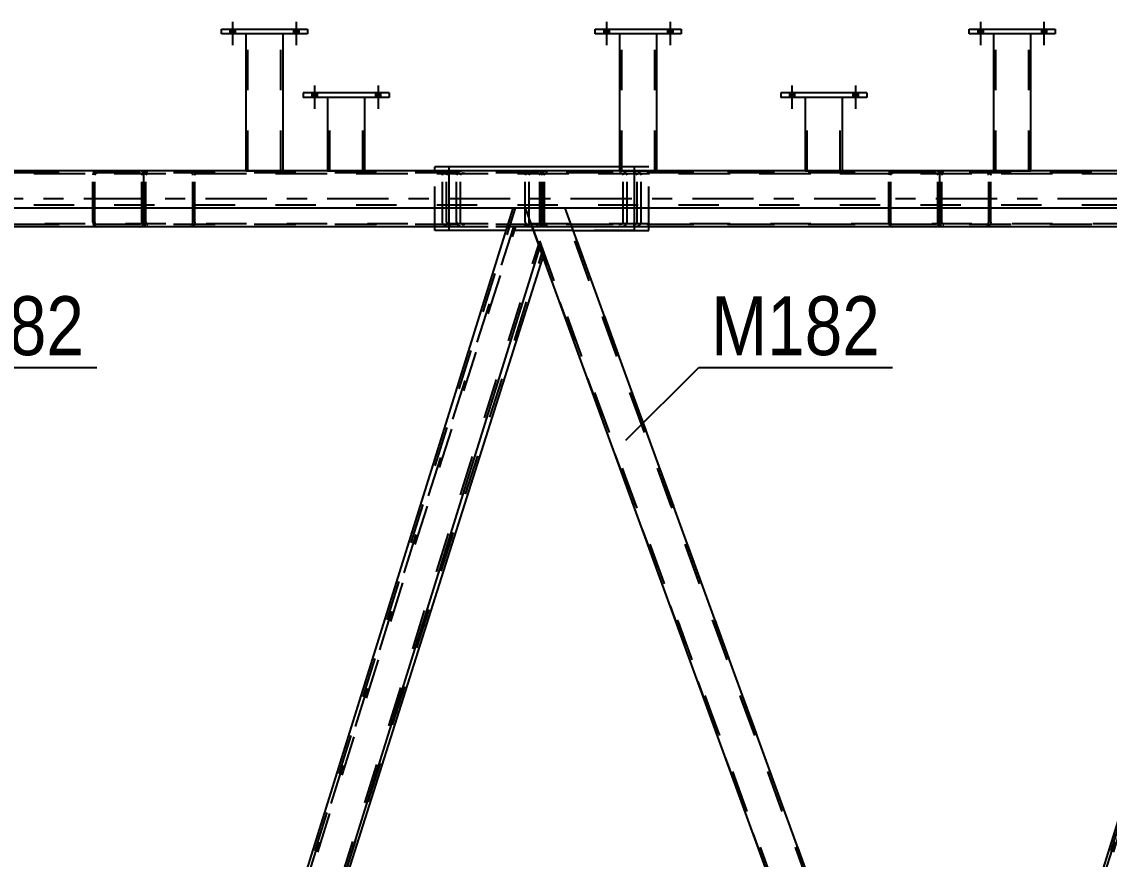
# Model space of a CAD drawing. Header units: millimetres. Extents: x -832 to 357, y -842 to -1.
# Drawn here: x 138.1 to 191, y -89.4 to -48.7 of the extents above; entities that cross this region are included whole.
import ezdxf

# ---------------------------------------------------------------- set-up
doc = ezdxf.new("R2010")
doc.units = ezdxf.units.MM
doc.linetypes.add('DXK_LINE_DOT2', pattern=[3.9198, 1.9599, -1.9599])
doc.linetypes.add('DXK_LINE_DOT3', pattern=[5.9187, 2.979, -0.9799, 0.9799, -0.9799])
doc.styles.add('Arial Narrow', font='ARIALN.TTF', dxfattribs={"height": 0.2})

# ---------------------------------------------------------------- blocks, each defined once
blk = doc.blocks.new('Part-570388851-11354 - 10391')
at = {"color": 2, "linetype": 'Continuous'}
for p, q in [((179.195, -52.127), (175.014, -52.127)), ((175.014, -52.127), (175.014, -52.345)), ((179.195, -52.345), (175.014, -52.345)), ((179.195, -52.127), (179.195, -52.345))]:
    blk.add_line(p, q, dxfattribs=at)
blk = doc.blocks.new('Part-570388851-10622 - 10391')
at = {"color": 2, "linetype": 'Continuous'}
for p, q in [((165.996, -49.255), (165.996, -49.036)), ((165.996, -49.036), (170.178, -49.036)), ((170.178, -49.036), (170.178, -49.255)), ((170.178, -49.255), (165.996, -49.255))]:
    blk.add_line(p, q, dxfattribs=at)
blk = doc.blocks.new('Part-570388851-10616 - 10391')
at = {"color": 2, "linetype": 'Continuous'}
for p, q in [((148.996, -49.255), (148.996, -55.91)), ((150.814, -55.91), (150.814, -49.255)), ((148.996, -55.91), (150.814, -55.91))]:
    blk.add_line(p, q, dxfattribs=at)
at = {"color": 7, "linetype": 'DXK_LINE_DOT2'}
for p, q in [((150.814, -49.255), (148.996, -49.255)), ((148.996, -49.255), (149.013, -49.255)), ((149.105, -55.91), (149.105, -49.255)), ((150.705, -55.91), (150.705, -49.255)), ((150.697, -55.91), (150.68, -55.91)), ((150.68, -55.91), (150.697, -55.91)), ((150.697, -55.91), (150.705, -55.91)), ((150.705, -55.91), (150.697, -55.91))]:
    blk.add_line(p, q, dxfattribs=at)
blk = doc.blocks.new('Part-570388851-10454 - 10391')
at = {"color": 7, "linetype": 'DXK_LINE_DOT2'}
for p, q in [((165.996, -49.255), (165.996, -49.036)), ((165.996, -49.036), (170.178, -49.036)), ((170.178, -49.036), (170.178, -49.255)), ((170.178, -49.255), (165.996, -49.255))]:
    blk.add_line(p, q, dxfattribs=at)
blk = doc.blocks.new('Bolt-570388851-10463 - 10391')
at = {"linetype": 'Continuous'}
for points in [[(152.468, -52.127), (152.213, -52.127), (152.213, -52.345), (152.468, -52.345)], [(152.468, -52.127), (152.213, -52.127), (152.213, -52.345), (152.468, -52.345)], [(155.559, -52.127), (155.304, -52.127), (155.304, -52.345), (155.559, -52.345)], [(155.559, -52.127), (155.304, -52.127), (155.304, -52.345), (155.559, -52.345)]]:
    blk.add_hatch(color=1, dxfattribs=at).paths.add_polyline_path(points)
at = {"color": 1, "linetype": 'Continuous'}
for p, q in [((152.341, -51.763), (152.341, -52.908)), ((152.341, -51.763), (152.341, -52.908)), ((155.432, -51.763), (155.432, -52.908)), ((155.432, -51.763), (155.432, -52.908)), ((152.213, -52.127), (152.213, -52.345)), ((152.213, -52.127), (152.213, -52.345)), ((152.468, -52.127), (152.468, -52.345)), ((152.468, -52.127), (152.468, -52.345)), ((155.304, -52.127), (155.304, -52.345)), ((155.304, -52.127), (155.304, -52.345)), ((155.559, -52.127), (155.559, -52.345)), ((155.559, -52.127), (155.559, -52.345))]:
    blk.add_line(p, q, dxfattribs=at)
blk = doc.blocks.new('Bolt-570388851-10468 - 10391')
at = {"linetype": 'Continuous'}
for points in [[(148.487, -49.036), (148.233, -49.036), (148.233, -49.255), (148.487, -49.255)], [(148.487, -49.036), (148.233, -49.036), (148.233, -49.255), (148.487, -49.255)], [(151.578, -49.036), (151.324, -49.036), (151.324, -49.255), (151.578, -49.255)], [(151.578, -49.036), (151.324, -49.036), (151.324, -49.255), (151.578, -49.255)]]:
    blk.add_hatch(color=1, dxfattribs=at).paths.add_polyline_path(points)
at = {"color": 1, "linetype": 'Continuous'}
for p, q in [((148.233, -49.036), (148.233, -49.255)), ((148.233, -49.036), (148.233, -49.255)), ((148.36, -48.673), (148.36, -49.818)), ((148.36, -48.673), (148.36, -49.818)), ((148.487, -49.036), (148.487, -49.255)), ((148.487, -49.036), (148.487, -49.255)), ((151.324, -49.036), (151.324, -49.255)), ((151.324, -49.036), (151.324, -49.255)), ((151.451, -48.673), (151.451, -49.818)), ((151.451, -48.673), (151.451, -49.818)), ((151.578, -49.036), (151.578, -49.255)), ((151.578, -49.036), (151.578, -49.255))]:
    blk.add_line(p, q, dxfattribs=at)
blk = doc.blocks.new('Bolt-570388851-10469 - 10391')
at = {"linetype": 'Continuous'}
for points in [[(148.487, -49.036), (148.233, -49.036), (148.233, -49.255), (148.487, -49.255)], [(148.487, -49.036), (148.233, -49.036), (148.233, -49.255), (148.487, -49.255)], [(151.578, -49.036), (151.324, -49.036), (151.324, -49.255), (151.578, -49.255)], [(151.578, -49.036), (151.324, -49.036), (151.324, -49.255), (151.578, -49.255)]]:
    blk.add_hatch(color=1, dxfattribs=at).paths.add_polyline_path(points)
at = {"color": 1, "linetype": 'Continuous'}
for p, q in [((148.233, -49.036), (148.233, -49.255)), ((148.233, -49.036), (148.233, -49.255)), ((148.36, -48.673), (148.36, -49.818)), ((148.36, -48.673), (148.36, -49.818)), ((148.487, -49.036), (148.487, -49.255)), ((148.487, -49.036), (148.487, -49.255)), ((151.324, -49.036), (151.324, -49.255)), ((151.324, -49.036), (151.324, -49.255)), ((151.451, -48.673), (151.451, -49.818)), ((151.451, -48.673), (151.451, -49.818)), ((151.578, -49.036), (151.578, -49.255)), ((151.578, -49.036), (151.578, -49.255))]:
    blk.add_line(p, q, dxfattribs=at)
blk = doc.blocks.new('Bolt-570388851-10470 - 10391')
at = {"linetype": 'Continuous'}
for points in [[(166.669, -49.036), (166.414, -49.036), (166.414, -49.255), (166.669, -49.255)], [(166.669, -49.036), (166.414, -49.036), (166.414, -49.255), (166.669, -49.255)], [(169.76, -49.036), (169.505, -49.036), (169.505, -49.255), (169.76, -49.255)], [(169.76, -49.036), (169.505, -49.036), (169.505, -49.255), (169.76, -49.255)]]:
    blk.add_hatch(color=1, dxfattribs=at).paths.add_polyline_path(points)
at = {"color": 1, "linetype": 'Continuous'}
for p, q in [((166.414, -49.036), (166.414, -49.255)), ((166.414, -49.036), (166.414, -49.255)), ((166.542, -48.673), (166.542, -49.818)), ((166.542, -48.673), (166.542, -49.818)), ((166.669, -49.036), (166.669, -49.255)), ((166.669, -49.036), (166.669, -49.255)), ((169.505, -49.036), (169.505, -49.255)), ((169.505, -49.036), (169.505, -49.255)), ((169.633, -48.673), (169.633, -49.818)), ((169.633, -48.673), (169.633, -49.818)), ((169.76, -49.036), (169.76, -49.255)), ((169.76, -49.036), (169.76, -49.255))]:
    blk.add_line(p, q, dxfattribs=at)
blk = doc.blocks.new('Bolt-570388851-10471 - 10391')
at = {"linetype": 'Continuous'}
for points in [[(184.851, -49.036), (184.596, -49.036), (184.596, -49.255), (184.851, -49.255)], [(184.851, -49.036), (184.596, -49.036), (184.596, -49.255), (184.851, -49.255)], [(187.942, -49.036), (187.687, -49.036), (187.687, -49.255), (187.942, -49.255)], [(187.942, -49.036), (187.687, -49.036), (187.687, -49.255), (187.942, -49.255)]]:
    blk.add_hatch(color=1, dxfattribs=at).paths.add_polyline_path(points)
at = {"color": 1, "linetype": 'Continuous'}
for p, q in [((184.596, -49.036), (184.596, -49.255)), ((184.596, -49.036), (184.596, -49.255)), ((184.724, -48.673), (184.724, -49.818)), ((184.724, -48.673), (184.724, -49.818)), ((184.851, -49.036), (184.851, -49.255)), ((184.851, -49.036), (184.851, -49.255)), ((187.687, -49.036), (187.687, -49.255)), ((187.687, -49.036), (187.687, -49.255)), ((187.814, -48.673), (187.814, -49.818)), ((187.814, -48.673), (187.814, -49.818)), ((187.942, -49.036), (187.942, -49.255)), ((187.942, -49.036), (187.942, -49.255))]:
    blk.add_line(p, q, dxfattribs=at)
blk = doc.blocks.new('Bolt-570388851-10472 - 10391')
at = {"linetype": 'Continuous'}
for points in [[(184.851, -49.036), (184.596, -49.036), (184.596, -49.255), (184.851, -49.255)], [(184.851, -49.036), (184.596, -49.036), (184.596, -49.255), (184.851, -49.255)], [(187.942, -49.036), (187.687, -49.036), (187.687, -49.255), (187.942, -49.255)], [(187.942, -49.036), (187.687, -49.036), (187.687, -49.255), (187.942, -49.255)]]:
    blk.add_hatch(color=1, dxfattribs=at).paths.add_polyline_path(points)
at = {"color": 1, "linetype": 'Continuous'}
for p, q in [((184.596, -49.036), (184.596, -49.255)), ((184.596, -49.036), (184.596, -49.255)), ((184.724, -48.673), (184.724, -49.818)), ((184.724, -48.673), (184.724, -49.818)), ((184.851, -49.036), (184.851, -49.255)), ((184.851, -49.036), (184.851, -49.255)), ((187.687, -49.036), (187.687, -49.255)), ((187.687, -49.036), (187.687, -49.255)), ((187.814, -48.673), (187.814, -49.818)), ((187.814, -48.673), (187.814, -49.818)), ((187.942, -49.036), (187.942, -49.255)), ((187.942, -49.036), (187.942, -49.255))]:
    blk.add_line(p, q, dxfattribs=at)
blk = doc.blocks.new('Bolt-570388851-11351 - 10391')
at = {"linetype": 'Continuous'}
for points in [[(175.686, -52.127), (175.432, -52.127), (175.432, -52.345), (175.686, -52.345)], [(175.686, -52.127), (175.432, -52.127), (175.432, -52.345), (175.686, -52.345)], [(178.777, -52.127), (178.523, -52.127), (178.523, -52.345), (178.777, -52.345)], [(178.777, -52.127), (178.523, -52.127), (178.523, -52.345), (178.777, -52.345)]]:
    blk.add_hatch(color=1, dxfattribs=at).paths.add_polyline_path(points)
at = {"color": 1, "linetype": 'Continuous'}
for p, q in [((175.559, -51.764), (175.559, -52.909)), ((175.559, -51.764), (175.559, -52.909)), ((178.65, -51.764), (178.65, -52.909)), ((178.65, -51.764), (178.65, -52.909)), ((175.432, -52.127), (175.432, -52.345)), ((175.432, -52.127), (175.432, -52.345)), ((175.686, -52.127), (175.686, -52.345)), ((175.686, -52.127), (175.686, -52.345)), ((178.523, -52.127), (178.523, -52.345)), ((178.523, -52.127), (178.523, -52.345)), ((178.777, -52.127), (178.777, -52.345)), ((178.777, -52.127), (178.777, -52.345))]:
    blk.add_line(p, q, dxfattribs=at)
blk = doc.blocks.new('Part-570388851-10583 - 10391')
at = {"color": 7, "linetype": 'DXK_LINE_DOT2'}
for p, q in [((168.996, -49.255), (167.178, -49.255)), ((167.178, -49.255), (167.178, -55.91)), ((167.195, -49.255), (167.178, -49.255)), ((167.287, -55.91), (167.287, -49.255)), ((168.887, -55.91), (168.887, -49.255)), ((168.996, -55.91), (168.996, -49.255)), ((167.178, -55.91), (168.996, -55.91))]:
    blk.add_line(p, q, dxfattribs=at)
blk = doc.blocks.new('Part-570388851-10586 - 10391')
at = {"color": 2, "linetype": 'Continuous'}
for p, q in [((152.977, -52.345), (152.977, -55.909)), ((154.795, -55.909), (154.795, -52.345))]:
    blk.add_line(p, q, dxfattribs=at)
at = {"color": 7, "linetype": 'DXK_LINE_DOT2'}
for p, q in [((154.795, -52.345), (152.977, -52.345)), ((152.994, -52.345), (152.977, -52.345)), ((153.086, -55.911), (153.086, -52.345)), ((154.686, -55.911), (154.686, -52.345)), ((152.977, -55.909), (152.977, -55.911)), ((152.977, -55.911), (154.795, -55.911)), ((154.795, -55.911), (154.795, -55.909)), ((154.795, -55.909), (154.795, -55.911))]:
    blk.add_line(p, q, dxfattribs=at)
blk = doc.blocks.new('Part-570388851-10610 - 10391')
at = {"color": 7, "linetype": 'DXK_LINE_DOT2'}
for p, q in [((150.814, -49.255), (148.996, -49.255)), ((148.996, -49.255), (148.996, -55.91)), ((149.013, -49.255), (148.996, -49.255)), ((149.105, -55.91), (149.105, -49.255)), ((150.705, -55.91), (150.705, -49.255)), ((150.814, -55.91), (150.814, -49.255)), ((148.996, -55.91), (150.814, -55.91))]:
    blk.add_line(p, q, dxfattribs=at)
blk = doc.blocks.new('Part-570388851-10613 - 10391')
at = {"color": 2, "linetype": 'Continuous'}
for p, q in [((147.814, -49.255), (147.814, -49.036)), ((147.814, -49.036), (151.996, -49.036)), ((151.996, -49.036), (151.996, -49.255)), ((151.996, -49.255), (147.814, -49.255))]:
    blk.add_line(p, q, dxfattribs=at)
blk = doc.blocks.new('Part-570388851-10619 - 10391')
at = {"color": 2, "linetype": 'Continuous'}
for p, q in [((176.195, -52.345), (176.195, -55.909)), ((178.014, -55.909), (178.014, -52.345))]:
    blk.add_line(p, q, dxfattribs=at)
at = {"color": 7, "linetype": 'DXK_LINE_DOT2'}
for p, q in [((178.014, -52.345), (176.195, -52.345)), ((176.212, -52.345), (176.195, -52.345)), ((176.305, -55.912), (176.305, -52.345)), ((177.905, -55.912), (177.905, -52.345)), ((176.195, -55.909), (176.195, -55.912)), ((176.195, -55.912), (178.014, -55.912)), ((178.014, -55.912), (178.014, -55.909)), ((178.014, -55.909), (178.014, -55.912))]:
    blk.add_line(p, q, dxfattribs=at)
blk = doc.blocks.new('Part-570388851-10625 - 10391')
at = {"color": 2, "linetype": 'Continuous'}
for p, q in [((167.178, -49.255), (167.178, -55.91)), ((168.996, -55.91), (168.996, -49.255)), ((167.178, -55.91), (168.996, -55.91))]:
    blk.add_line(p, q, dxfattribs=at)
at = {"color": 7, "linetype": 'DXK_LINE_DOT2'}
for p, q in [((168.996, -49.255), (167.178, -49.255)), ((167.178, -49.255), (167.195, -49.255)), ((167.287, -55.91), (167.287, -49.255)), ((168.887, -55.91), (168.887, -49.255)), ((168.879, -55.91), (168.862, -55.91)), ((168.862, -55.91), (168.879, -55.91)), ((168.879, -55.91), (168.887, -55.91)), ((168.887, -55.91), (168.879, -55.91))]:
    blk.add_line(p, q, dxfattribs=at)
blk = doc.blocks.new('Part-570388851-10628 - 10391')
at = {"color": 7, "linetype": 'DXK_LINE_DOT2'}
for p, q in [((187.178, -49.255), (185.36, -49.255)), ((185.36, -49.255), (185.36, -55.91)), ((185.377, -49.255), (185.36, -49.255)), ((185.469, -55.91), (185.469, -49.255)), ((187.069, -55.91), (187.069, -49.255)), ((187.178, -55.91), (187.178, -49.255)), ((185.36, -55.91), (187.178, -55.91))]:
    blk.add_line(p, q, dxfattribs=at)
blk = doc.blocks.new('Part-570388851-10631 - 10391')
at = {"color": 2, "linetype": 'Continuous'}
for p, q in [((184.178, -49.255), (184.178, -49.036)), ((184.178, -49.036), (188.36, -49.036)), ((188.36, -49.036), (188.36, -49.255)), ((188.36, -49.255), (184.178, -49.255))]:
    blk.add_line(p, q, dxfattribs=at)
blk = doc.blocks.new('Part-570388851-10634 - 10391')
at = {"color": 2, "linetype": 'Continuous'}
for p, q in [((185.36, -49.255), (185.36, -55.91)), ((187.178, -55.91), (187.178, -49.255)), ((185.36, -55.91), (187.178, -55.91))]:
    blk.add_line(p, q, dxfattribs=at)
at = {"color": 7, "linetype": 'DXK_LINE_DOT2'}
for p, q in [((187.178, -49.255), (185.36, -49.255)), ((185.36, -49.255), (185.377, -49.255)), ((185.469, -55.91), (185.469, -49.255)), ((187.069, -55.91), (187.069, -49.255)), ((187.061, -55.91), (187.043, -55.91)), ((187.043, -55.91), (187.061, -55.91)), ((187.061, -55.91), (187.069, -55.91)), ((187.069, -55.91), (187.061, -55.91))]:
    blk.add_line(p, q, dxfattribs=at)
blk = doc.blocks.new('Part-570388851-10675 - 10391')
at = {"color": 7, "linetype": 'DXK_LINE_DOT2'}
for p, q in [((200.715, -58.637), (184.024, -111.271)), ((184.085, -111.439), (200.829, -58.637)), ((201.63, -58.637), (200.715, -58.637)), ((200.715, -58.637), (200.732, -58.637)), ((202.16, -60.094), (201.63, -58.637)), ((185.355, -112.728), (202.099, -59.926)), ((184.555, -112.728), (184.024, -111.271)), ((185.47, -112.728), (185.527, -112.546)), ((185.47, -112.728), (184.555, -112.728))]:
    blk.add_line(p, q, dxfattribs=at)
at = {"color": 2, "linetype": 'Continuous'}
blk.add_line((185.527, -112.546), (202.16, -60.094), dxfattribs=at)
blk = doc.blocks.new('Part-570388851-10685 - 10391')
at = {"color": 2, "linetype": 'Continuous'}
for p, q in [((164.536, -57.727), (162.601, -57.727)), ((184.017, -111.25), (164.536, -57.727)), ((182.656, -112.827), (163.304, -59.659))]:
    blk.add_line(p, q, dxfattribs=at)
at = {"color": 7, "linetype": 'DXK_LINE_DOT2'}
for p, q in [((163.304, -59.659), (162.601, -57.727)), ((182.772, -112.827), (162.717, -57.727)), ((184.475, -112.827), (164.42, -57.727)), ((184.591, -112.827), (184.017, -111.25)), ((182.656, -112.827), (184.591, -112.827))]:
    blk.add_line(p, q, dxfattribs=at)
blk = doc.blocks.new('Part-570388851-10690 - 10391')
at = {"color": 2, "linetype": 'Continuous'}
for p, q in [((125.839, -57.727), (123.904, -57.727)), ((145.319, -111.25), (125.839, -57.727)), ((143.959, -112.827), (124.607, -59.659))]:
    blk.add_line(p, q, dxfattribs=at)
at = {"color": 7, "linetype": 'DXK_LINE_DOT2'}
for p, q in [((124.607, -59.659), (123.904, -57.727)), ((144.075, -112.827), (124.02, -57.727)), ((145.777, -112.827), (125.723, -57.727)), ((145.893, -112.827), (145.319, -111.25)), ((143.959, -112.827), (145.893, -112.827))]:
    blk.add_line(p, q, dxfattribs=at)
blk = doc.blocks.new('Part-570388851-10705 - 10391')
at = {"color": 2, "linetype": 'Continuous'}
for p, q in [((184.017, -111.25), (200.699, -57.727)), ((201.299, -57.727), (200.699, -57.727)), ((201.879, -59.321), (201.299, -57.727)), ((185.429, -112.827), (202.002, -59.659)), ((202.002, -59.659), (201.879, -59.321)), ((184.591, -112.827), (184.017, -111.25))]:
    blk.add_line(p, q, dxfattribs=at)
at = {"color": 7, "linetype": 'DXK_LINE_DOT2'}
for p, q in [((184.078, -111.419), (200.814, -57.727)), ((200.717, -57.727), (200.699, -57.727)), ((201.299, -57.727), (200.928, -57.727)), ((185.315, -112.827), (201.94, -59.49)), ((202.002, -59.659), (201.902, -59.386)), ((185.429, -112.827), (184.591, -112.827))]:
    blk.add_line(p, q, dxfattribs=at)
blk = doc.blocks.new('Part-570388851-10865 - 10391')
at = {"color": 7, "linetype": 'DXK_LINE_DOT2'}
for p, q in [((147.814, -49.255), (147.814, -49.036)), ((147.814, -49.036), (151.996, -49.036)), ((151.996, -49.036), (151.996, -49.255)), ((151.996, -49.255), (147.814, -49.255))]:
    blk.add_line(p, q, dxfattribs=at)
blk = doc.blocks.new('Part-570388851-10766 - 10391')
at = {"color": 7, "linetype": 'DXK_LINE_DOT2'}
for p, q in [((162.017, -58.637), (145.327, -111.271)), ((145.388, -111.439), (162.132, -58.637)), ((162.932, -58.637), (162.017, -58.637)), ((162.017, -58.637), (162.035, -58.637)), ((163.462, -60.094), (162.932, -58.637)), ((146.658, -112.728), (163.401, -59.926)), ((145.857, -112.728), (145.327, -111.271)), ((146.772, -112.728), (146.83, -112.546)), ((146.772, -112.728), (145.857, -112.728))]:
    blk.add_line(p, q, dxfattribs=at)
at = {"color": 2, "linetype": 'Continuous'}
blk.add_line((146.83, -112.546), (163.462, -60.094), dxfattribs=at)
blk = doc.blocks.new('Part-570388851-10799 - 10391')
at = {"color": 7, "linetype": 'DXK_LINE_DOT2'}
for p, q in [((305.281, -55.909), (3.542, -55.909)), ((150.814, -55.909), (148.996, -55.909)), ((168.996, -55.909), (167.178, -55.909)), ((187.178, -55.909), (185.36, -55.909)), ((305.281, -56.055), (-20.791, -56.055)), ((305.281, -57.582), (-20.791, -57.582)), ((164.536, -57.727), (162.002, -57.727))]:
    blk.add_line(p, q, dxfattribs=at)
at = {"color": 2, "linetype": 'Continuous'}
for p, q in [((148.996, -55.909), (132.633, -55.909)), ((167.178, -55.909), (150.814, -55.909)), ((185.36, -55.909), (168.996, -55.909)), ((203.542, -55.909), (187.178, -55.909)), ((162.002, -57.727), (125.839, -57.727)), ((200.699, -57.727), (164.536, -57.727))]:
    blk.add_line(p, q, dxfattribs=at)
blk = doc.blocks.new('Part-570388851-11209 - 10391')
at = {"color": 7, "linetype": 'DXK_LINE_DOT2'}
for p, q in [((163.396, -56.128), (163.411, -56.044)), ((163.411, -56.044), (163.454, -55.973)), ((163.454, -55.973), (163.516, -55.926)), ((163.528, -56.051), (163.502, -56.086)), ((163.516, -55.926), (163.668, -55.909)), ((163.516, -58.62), (163.516, -55.926)), ((163.592, -56.027), (163.528, -56.051)), ((163.528, -58.496), (163.528, -56.051)), ((163.668, -56.019), (163.592, -56.027)), ((182.546, -55.909), (163.668, -55.909)), ((182.546, -56.019), (163.668, -56.019)), ((167.836, -55.909), (167.987, -55.926)), ((167.912, -56.027), (167.836, -56.019)), ((168.202, -56.044), (168.233, -56.128)), ((180.279, -56.044), (180.264, -56.128)), ((180.322, -55.973), (180.279, -56.044)), ((180.386, -55.926), (180.322, -55.973)), ((180.37, -56.086), (180.392, -56.05)), ((180.462, -55.909), (180.386, -55.926)), ((180.392, -56.05), (180.424, -56.027)), ((180.424, -56.027), (180.462, -56.019)), ((182.622, -55.926), (182.546, -55.909)), ((182.546, -56.019), (182.584, -56.027)), ((182.584, -56.027), (182.616, -56.05)), ((182.616, -56.05), (182.637, -56.086)), ((182.686, -55.973), (182.622, -55.926)), ((182.729, -56.044), (182.686, -55.973)), ((182.744, -56.128), (182.729, -56.044)), ((163.396, -58.419), (163.396, -56.128)), ((163.502, -56.086), (163.495, -56.128)), ((163.495, -58.419), (163.495, -56.128)), ((168.034, -56.128), (168.019, -56.086)), ((168.034, -58.419), (168.034, -56.128)), ((168.233, -58.419), (168.233, -56.128)), ((180.264, -58.419), (180.264, -56.128)), ((180.363, -56.128), (180.37, -56.086)), ((180.363, -58.419), (180.363, -56.128)), ((182.637, -56.086), (182.645, -56.128)), ((182.645, -58.419), (182.645, -56.128)), ((182.744, -58.419), (182.744, -56.128)), ((163.411, -58.502), (163.396, -58.419)), ((163.454, -58.573), (163.411, -58.502)), ((163.516, -58.62), (163.454, -58.573)), ((163.495, -58.419), (163.502, -58.46)), ((163.502, -58.46), (163.528, -58.496)), ((163.516, -58.62), (163.668, -58.637)), ((163.528, -58.496), (163.592, -58.519)), ((163.592, -58.519), (163.668, -58.528)), ((182.546, -58.528), (163.668, -58.528)), ((182.546, -58.637), (163.668, -58.637)), ((167.836, -58.528), (167.912, -58.519)), ((167.987, -58.62), (167.836, -58.637)), ((168.019, -58.46), (168.034, -58.419)), ((168.233, -58.419), (168.202, -58.502)), ((180.264, -58.419), (180.279, -58.502)), ((180.279, -58.502), (180.322, -58.573)), ((180.322, -58.573), (180.386, -58.62)), ((180.37, -58.46), (180.363, -58.419)), ((180.392, -58.496), (180.37, -58.46)), ((180.386, -58.62), (180.462, -58.637)), ((180.424, -58.519), (180.392, -58.496)), ((180.462, -58.528), (180.424, -58.519)), ((182.584, -58.519), (182.546, -58.528)), ((182.546, -58.637), (182.622, -58.62)), ((182.616, -58.496), (182.584, -58.519)), ((182.637, -58.46), (182.616, -58.496)), ((182.622, -58.62), (182.686, -58.573)), ((182.645, -58.419), (182.637, -58.46)), ((182.686, -58.573), (182.729, -58.502)), ((182.729, -58.502), (182.744, -58.419))]:
    blk.add_line(p, q, dxfattribs=at)
for centre, radius, start, end in [((167.881, -56.21), 0.186, 41.9269, 80.4778), ((167.926, -56.292), 0.371, 41.9269, 80.4778), ((167.881, -58.336), 0.186, 279.5223, 318.0732), ((167.926, -58.254), 0.371, 279.5223, 318.0732)]:
    blk.add_arc(centre, radius, start, end, dxfattribs=at)
blk = doc.blocks.new('Part-570388851-10842 - 10391')
at = {"color": 2, "linetype": 'Continuous'}
for p, q in [((145.319, -111.25), (162.002, -57.727)), ((162.601, -57.727), (162.002, -57.727)), ((163.181, -59.321), (162.601, -57.727)), ((146.732, -112.827), (163.304, -59.659)), ((163.304, -59.659), (163.181, -59.321)), ((145.893, -112.827), (145.319, -111.25))]:
    blk.add_line(p, q, dxfattribs=at)
at = {"color": 7, "linetype": 'DXK_LINE_DOT2'}
for p, q in [((145.381, -111.419), (162.116, -57.727)), ((162.019, -57.727), (162.002, -57.727)), ((162.601, -57.727), (162.231, -57.727)), ((146.618, -112.827), (163.243, -59.49)), ((163.304, -59.659), (163.205, -59.386)), ((146.732, -112.827), (145.893, -112.827))]:
    blk.add_line(p, q, dxfattribs=at)
blk = doc.blocks.new('Part-570388851-11076 - 10391')
at = {"color": 7, "linetype": 'DXK_LINE_DOT2'}
for p, q in [((144.047, -56.128), (144.062, -56.044)), ((144.062, -56.044), (144.105, -55.973)), ((144.105, -55.973), (144.169, -55.926)), ((144.175, -56.05), (144.154, -56.086)), ((144.169, -55.926), (144.245, -55.909)), ((144.207, -56.027), (144.175, -56.05)), ((144.245, -56.019), (144.207, -56.027)), ((163.197, -55.909), (144.245, -55.909)), ((163.197, -56.019), (144.245, -56.019)), ((146.329, -55.909), (146.405, -55.926)), ((146.367, -56.027), (146.329, -56.019)), ((146.399, -56.05), (146.367, -56.027)), ((146.421, -56.086), (146.399, -56.05)), ((146.405, -55.926), (146.469, -55.973)), ((146.469, -55.973), (146.512, -56.044)), ((146.512, -56.044), (146.528, -56.128)), ((159.279, -56.044), (159.249, -56.128)), ((159.646, -55.909), (159.494, -55.926)), ((159.57, -56.027), (159.646, -56.019)), ((162.581, -56.019), (162.581, -55.909)), ((163.273, -55.926), (163.197, -55.909)), ((163.197, -56.019), (163.235, -56.027)), ((163.235, -56.027), (163.267, -56.05)), ((163.267, -56.05), (163.289, -56.086)), ((163.337, -55.973), (163.273, -55.926)), ((163.38, -56.044), (163.337, -55.973)), ((163.396, -56.128), (163.38, -56.044)), ((144.047, -57.727), (144.047, -56.128)), ((144.154, -56.086), (144.146, -56.128)), ((144.146, -58.419), (144.146, -56.128)), ((146.428, -56.128), (146.421, -56.086)), ((146.428, -58.419), (146.428, -56.128)), ((146.528, -58.419), (146.528, -56.128)), ((159.249, -58.419), (159.249, -56.128)), ((159.447, -56.128), (159.463, -56.086)), ((159.447, -58.419), (159.447, -56.128)), ((163.289, -56.086), (163.296, -56.128)), ((163.296, -58.419), (163.296, -56.128)), ((163.396, -58.419), (163.396, -56.128)), ((144.146, -58.419), (144.154, -58.46)), ((144.154, -58.46), (144.175, -58.496)), ((144.175, -58.496), (144.207, -58.519)), ((144.207, -58.519), (144.245, -58.528)), ((163.197, -58.528), (144.245, -58.528)), ((146.329, -58.528), (146.367, -58.519)), ((146.405, -58.62), (146.329, -58.637)), ((146.367, -58.519), (146.399, -58.496)), ((146.399, -58.496), (146.421, -58.46)), ((146.469, -58.573), (146.405, -58.62)), ((146.421, -58.46), (146.428, -58.419)), ((146.512, -58.502), (146.469, -58.573)), ((146.528, -58.419), (146.512, -58.502)), ((163.197, -58.637), (158.885, -58.637)), ((159.249, -58.419), (159.279, -58.502)), ((159.463, -58.46), (159.447, -58.419)), ((159.494, -58.62), (159.646, -58.637)), ((159.646, -58.528), (159.57, -58.519)), ((162.581, -58.637), (162.581, -58.528)), ((163.235, -58.519), (163.197, -58.528)), ((163.197, -58.637), (163.273, -58.62)), ((163.267, -58.496), (163.235, -58.519)), ((163.289, -58.46), (163.267, -58.496)), ((163.273, -58.62), (163.337, -58.573)), ((163.296, -58.419), (163.289, -58.46)), ((163.337, -58.573), (163.38, -58.502)), ((163.38, -58.502), (163.396, -58.419))]:
    blk.add_line(p, q, dxfattribs=at)
at = {"color": 2, "linetype": 'Continuous'}
for p, q in [((144.047, -58.419), (144.047, -57.727)), ((144.062, -58.502), (144.047, -58.419)), ((144.105, -58.573), (144.062, -58.502)), ((144.169, -58.62), (144.105, -58.573)), ((144.245, -58.637), (144.169, -58.62)), ((158.885, -58.637), (144.245, -58.637))]:
    blk.add_line(p, q, dxfattribs=at)
at = {"color": 7, "linetype": 'DXK_LINE_DOT2'}
for centre, radius, start, end in [((159.555, -56.292), 0.371, 99.5223, 138.0732), ((159.601, -56.21), 0.186, 99.5223, 138.0732), ((159.555, -58.254), 0.371, 221.9269, 260.4778), ((159.601, -58.336), 0.186, 221.9269, 260.4778)]:
    blk.add_arc(centre, radius, start, end, dxfattribs=at)
blk = doc.blocks.new('Part-570388851-11022 - 10391')
at = {"color": 7, "linetype": 'DXK_LINE_DOT2'}
for p, q in [((126.17, -58.637), (124.235, -58.637)), ((124.235, -58.637), (143.922, -112.728)), ((124.252, -58.637), (124.235, -58.637)), ((144.038, -112.728), (124.351, -58.637)), ((145.741, -112.728), (126.054, -58.637)), ((145.857, -112.728), (126.17, -58.637)), ((143.922, -112.728), (145.857, -112.728))]:
    blk.add_line(p, q, dxfattribs=at)
blk = doc.blocks.new('Part-570388851-11023 - 10391')
at = {"color": 7, "linetype": 'DXK_LINE_DOT2'}
for p, q in [((164.867, -58.637), (162.932, -58.637)), ((162.932, -58.637), (182.62, -112.728)), ((162.95, -58.637), (162.932, -58.637)), ((182.736, -112.728), (163.048, -58.637)), ((184.438, -112.728), (164.751, -58.637)), ((184.555, -112.728), (164.867, -58.637)), ((182.62, -112.728), (184.555, -112.728))]:
    blk.add_line(p, q, dxfattribs=at)
blk = doc.blocks.new('Part-570388851-11036 - 10391')
at = {"color": 7, "linetype": 'DXK_LINE_DOT2'}
for p, q in [((297.987, -55.909), (-19.561, -55.91)), ((297.987, -56.055), (-19.561, -56.055)), ((297.987, -58.491), (-19.561, -58.491)), ((297.987, -58.637), (3.405, -58.637)), ((284.688, -58.637), (8.16, -58.637))]:
    blk.add_line(p, q, dxfattribs=at)
at = {"color": 7, "linetype": 'DXK_LINE_DOT3'}
blk.add_line((297.987, -57.273), (-19.561, -57.273), dxfattribs=at)
blk = doc.blocks.new('Part-570388851-11054 - 10391')
at = {"color": 7, "linetype": 'DXK_LINE_DOT2'}
for p, q in [((182.744, -56.128), (182.759, -56.044)), ((182.759, -56.044), (182.802, -55.973)), ((182.802, -55.973), (182.867, -55.926)), ((182.873, -56.05), (182.851, -56.086)), ((182.867, -55.926), (182.943, -55.909)), ((182.905, -56.027), (182.873, -56.05)), ((182.943, -56.019), (182.905, -56.027)), ((201.894, -55.909), (182.943, -55.909)), ((201.894, -56.019), (182.943, -56.019)), ((185.026, -55.909), (185.102, -55.926)), ((185.064, -56.027), (185.026, -56.019)), ((185.097, -56.05), (185.064, -56.027)), ((185.118, -56.086), (185.097, -56.05)), ((185.102, -55.926), (185.167, -55.973)), ((185.167, -55.973), (185.21, -56.044)), ((185.21, -56.044), (185.225, -56.128)), ((197.977, -56.044), (197.946, -56.128)), ((198.343, -55.909), (198.191, -55.926)), ((198.267, -56.027), (198.343, -56.019)), ((201.278, -56.019), (201.278, -55.909)), ((201.97, -55.926), (201.894, -55.909)), ((201.894, -56.019), (201.932, -56.027)), ((201.932, -56.027), (201.965, -56.05)), ((201.965, -56.05), (201.986, -56.086)), ((202.035, -55.973), (201.97, -55.926)), ((202.078, -56.044), (202.035, -55.973)), ((202.093, -56.128), (202.078, -56.044)), ((182.744, -57.727), (182.744, -56.128)), ((182.851, -56.086), (182.843, -56.128)), ((182.843, -58.419), (182.843, -56.128)), ((185.126, -56.128), (185.118, -56.086)), ((185.126, -58.419), (185.126, -56.128)), ((185.225, -58.419), (185.225, -56.128)), ((197.946, -58.419), (197.946, -56.128)), ((198.145, -56.128), (198.16, -56.086)), ((198.145, -58.419), (198.145, -56.128)), ((201.986, -56.086), (201.994, -56.128)), ((201.994, -58.419), (201.994, -56.128)), ((202.093, -58.419), (202.093, -56.128)), ((182.843, -58.419), (182.851, -58.46)), ((182.851, -58.46), (182.873, -58.496)), ((182.873, -58.496), (182.905, -58.519)), ((182.905, -58.519), (182.943, -58.528)), ((201.894, -58.528), (182.943, -58.528)), ((185.026, -58.528), (185.064, -58.519)), ((185.102, -58.62), (185.026, -58.637)), ((185.064, -58.519), (185.097, -58.496)), ((185.097, -58.496), (185.118, -58.46)), ((185.167, -58.573), (185.102, -58.62)), ((185.118, -58.46), (185.126, -58.419)), ((185.21, -58.502), (185.167, -58.573)), ((185.225, -58.419), (185.21, -58.502)), ((201.894, -58.637), (197.583, -58.637)), ((197.946, -58.419), (197.977, -58.502)), ((198.16, -58.46), (198.145, -58.419)), ((198.191, -58.62), (198.343, -58.637)), ((198.343, -58.528), (198.267, -58.519)), ((201.278, -58.637), (201.278, -58.528)), ((201.932, -58.519), (201.894, -58.528)), ((201.894, -58.637), (201.97, -58.62)), ((201.965, -58.496), (201.932, -58.519)), ((201.986, -58.46), (201.965, -58.496)), ((201.97, -58.62), (202.035, -58.573)), ((201.994, -58.419), (201.986, -58.46)), ((202.035, -58.573), (202.078, -58.502)), ((202.078, -58.502), (202.093, -58.419))]:
    blk.add_line(p, q, dxfattribs=at)
at = {"color": 2, "linetype": 'Continuous'}
for p, q in [((182.744, -58.419), (182.744, -57.727)), ((182.759, -58.502), (182.744, -58.419)), ((182.802, -58.573), (182.759, -58.502)), ((182.867, -58.62), (182.802, -58.573)), ((182.943, -58.637), (182.867, -58.62)), ((197.583, -58.637), (182.943, -58.637))]:
    blk.add_line(p, q, dxfattribs=at)
at = {"color": 7, "linetype": 'DXK_LINE_DOT2'}
for centre, radius, start, end in [((198.253, -56.292), 0.371, 99.5223, 138.0732), ((198.298, -56.21), 0.186, 99.5223, 138.0732), ((198.253, -58.254), 0.371, 221.9269, 260.4778), ((198.298, -58.336), 0.186, 221.9269, 260.4778)]:
    blk.add_arc(centre, radius, start, end, dxfattribs=at)
blk = doc.blocks.new('Part-570388851-11073 - 10391')
at = {"color": 7, "linetype": 'DXK_LINE_DOT2'}
for p, q in [((123.914, -56.044), (123.883, -56.128)), ((124.28, -55.909), (124.128, -55.926)), ((124.204, -56.027), (124.28, -56.019)), ((163.123, -55.909), (124.28, -55.909)), ((163.123, -56.019), (124.28, -56.019)), ((128.6, -55.926), (128.448, -55.909)), ((128.448, -56.019), (128.524, -56.027)), ((128.845, -56.128), (128.815, -56.044)), ((158.559, -56.128), (158.589, -56.044)), ((158.804, -55.926), (158.956, -55.909)), ((158.956, -56.019), (158.88, -56.027)), ((163.123, -55.909), (163.275, -55.926)), ((163.199, -56.027), (163.123, -56.019)), ((163.49, -56.044), (163.492, -56.051)), ((163.492, -56.051), (163.52, -56.128)), ((123.883, -58.419), (123.883, -56.128)), ((124.082, -56.128), (124.097, -56.086)), ((124.082, -58.419), (124.082, -56.128)), ((128.631, -56.086), (128.646, -56.128)), ((128.646, -58.419), (128.646, -56.128)), ((128.845, -58.419), (128.845, -56.128)), ((158.559, -58.419), (158.559, -56.128)), ((158.772, -56.086), (158.757, -56.128)), ((158.757, -58.419), (158.757, -56.128)), ((163.322, -56.128), (163.306, -56.086)), ((163.322, -58.419), (163.322, -56.128)), ((163.52, -58.419), (163.52, -56.128)), ((123.883, -58.419), (123.914, -58.502)), ((124.097, -58.46), (124.082, -58.419)), ((124.128, -58.62), (124.251, -58.634)), ((124.262, -58.526), (124.204, -58.519)), ((124.251, -58.634), (124.28, -58.637)), ((124.28, -58.528), (124.262, -58.526)), ((163.123, -58.528), (124.28, -58.528)), ((129.208, -58.637), (124.28, -58.637)), ((128.524, -58.519), (128.448, -58.528)), ((128.448, -58.637), (128.6, -58.62)), ((128.646, -58.419), (128.631, -58.46)), ((128.815, -58.502), (128.845, -58.419)), ((163.123, -58.637), (144.245, -58.637)), ((158.589, -58.502), (158.559, -58.419)), ((158.757, -58.419), (158.772, -58.46)), ((158.956, -58.637), (158.804, -58.62)), ((158.88, -58.519), (158.956, -58.528)), ((163.123, -58.528), (163.199, -58.519)), ((163.275, -58.62), (163.123, -58.637)), ((163.306, -58.46), (163.322, -58.419)), ((163.52, -58.419), (163.49, -58.502))]:
    blk.add_line(p, q, dxfattribs=at)
at = {"color": 2, "linetype": 'Continuous'}
blk.add_line((144.245, -58.637), (129.208, -58.637), dxfattribs=at)
at = {"color": 7, "linetype": 'DXK_LINE_DOT2'}
for centre, radius, start, end in [((124.19, -56.292), 0.371, 99.5223, 138.0732), ((124.235, -56.21), 0.186, 99.5223, 138.0732), ((128.493, -56.21), 0.186, 41.9269, 80.4778), ((128.538, -56.292), 0.371, 41.9269, 80.4778), ((158.865, -56.292), 0.371, 99.5223, 138.0732), ((158.91, -56.21), 0.186, 99.5223, 138.0732), ((163.168, -56.21), 0.186, 41.9269, 80.4778), ((163.214, -56.292), 0.371, 41.9269, 80.4778), ((124.19, -58.254), 0.371, 221.9269, 260.4778), ((124.235, -58.336), 0.186, 221.9269, 260.4778), ((128.493, -58.336), 0.186, 279.5223, 318.0732), ((128.538, -58.254), 0.371, 279.5223, 318.0732), ((158.865, -58.254), 0.371, 221.9269, 260.4778), ((158.91, -58.336), 0.186, 221.9269, 260.4778), ((163.168, -58.336), 0.186, 279.5223, 318.0732), ((163.214, -58.254), 0.371, 279.5223, 318.0732)]:
    blk.add_arc(centre, radius, start, end, dxfattribs=at)
blk = doc.blocks.new('Part-570388851-11269 - 10391')
at = {"color": 7, "linetype": 'DXK_LINE_DOT2'}
for p, q in [((184.178, -49.255), (184.178, -49.036)), ((184.178, -49.036), (188.36, -49.036)), ((188.36, -49.036), (188.36, -49.255)), ((188.36, -49.255), (184.178, -49.255))]:
    blk.add_line(p, q, dxfattribs=at)
blk = doc.blocks.new('Part-570388851-11105 - 10391')
at = {"color": 7, "linetype": 'DXK_LINE_DOT2'}
for p, q in [((162.611, -56.044), (162.581, -56.128)), ((162.978, -55.909), (162.826, -55.926)), ((162.902, -56.027), (162.978, -56.019)), ((201.82, -55.909), (162.978, -55.909)), ((201.82, -56.019), (162.978, -56.019)), ((167.297, -55.926), (167.145, -55.909)), ((167.145, -56.019), (167.221, -56.027)), ((167.542, -56.128), (167.512, -56.044)), ((197.256, -56.128), (197.286, -56.044)), ((197.501, -55.926), (197.653, -55.909)), ((197.653, -56.019), (197.577, -56.027)), ((201.82, -55.909), (201.972, -55.926)), ((201.896, -56.027), (201.82, -56.019)), ((202.187, -56.044), (202.189, -56.051)), ((202.189, -56.051), (202.217, -56.128)), ((162.581, -58.419), (162.581, -56.128)), ((162.779, -56.128), (162.794, -56.086)), ((162.779, -58.419), (162.779, -56.128)), ((167.329, -56.086), (167.344, -56.128)), ((167.344, -58.419), (167.344, -56.128)), ((167.542, -58.419), (167.542, -56.128)), ((197.256, -58.419), (197.256, -56.128)), ((197.47, -56.086), (197.454, -56.128)), ((197.454, -58.419), (197.454, -56.128)), ((202.019, -56.128), (202.004, -56.086)), ((202.019, -58.419), (202.019, -56.128)), ((202.217, -58.419), (202.217, -56.128)), ((162.581, -58.419), (162.611, -58.502)), ((162.794, -58.46), (162.779, -58.419)), ((162.826, -58.62), (162.949, -58.634)), ((162.96, -58.526), (162.902, -58.519)), ((162.949, -58.634), (162.978, -58.637)), ((162.978, -58.528), (162.96, -58.526)), ((201.82, -58.528), (162.978, -58.528)), ((167.906, -58.637), (162.978, -58.637)), ((167.221, -58.519), (167.145, -58.528)), ((167.145, -58.637), (167.297, -58.62)), ((167.344, -58.419), (167.329, -58.46)), ((167.512, -58.502), (167.542, -58.419)), ((201.82, -58.637), (182.943, -58.637)), ((197.286, -58.502), (197.256, -58.419)), ((197.454, -58.419), (197.47, -58.46)), ((197.653, -58.637), (197.501, -58.62)), ((197.577, -58.519), (197.653, -58.528)), ((201.82, -58.528), (201.896, -58.519)), ((201.972, -58.62), (201.82, -58.637)), ((202.004, -58.46), (202.019, -58.419)), ((202.217, -58.419), (202.187, -58.502))]:
    blk.add_line(p, q, dxfattribs=at)
at = {"color": 2, "linetype": 'Continuous'}
blk.add_line((182.943, -58.637), (167.906, -58.637), dxfattribs=at)
at = {"color": 7, "linetype": 'DXK_LINE_DOT2'}
for centre, radius, start, end in [((162.887, -56.292), 0.371, 99.5223, 138.0732), ((162.932, -56.21), 0.186, 99.5223, 138.0732), ((167.191, -56.21), 0.186, 41.9269, 80.4778), ((167.236, -56.292), 0.371, 41.9269, 80.4778), ((197.562, -56.292), 0.371, 99.5223, 138.0732), ((197.608, -56.21), 0.186, 99.5223, 138.0732), ((201.866, -56.21), 0.186, 41.9269, 80.4778), ((201.911, -56.292), 0.371, 41.9269, 80.4778), ((162.887, -58.254), 0.371, 221.9269, 260.4778), ((162.932, -58.336), 0.186, 221.9269, 260.4778), ((167.191, -58.336), 0.186, 279.5223, 318.0732), ((167.236, -58.254), 0.371, 279.5223, 318.0732), ((197.562, -58.254), 0.371, 221.9269, 260.4778), ((197.608, -58.336), 0.186, 221.9269, 260.4778), ((201.866, -58.336), 0.186, 279.5223, 318.0732), ((201.911, -58.254), 0.371, 279.5223, 318.0732)]:
    blk.add_arc(centre, radius, start, end, dxfattribs=at)
blk = doc.blocks.new('Part-570388851-11140 - 10391')
at = {"color": 2, "linetype": 'Continuous'}
for p, q in [((167.178, -55.728), (158.885, -55.728)), ((158.885, -55.909), (158.885, -55.728)), ((158.885, -58.819), (158.885, -57.727)), ((167.906, -58.819), (167.906, -57.727)), ((161.662, -58.819), (158.885, -58.819)), ((164.933, -58.819), (167.906, -58.819))]:
    blk.add_line(p, q, dxfattribs=at)
at = {"color": 7, "linetype": 'DXK_LINE_DOT2'}
for p, q in [((158.885, -57.727), (158.885, -55.909)), ((167.906, -55.728), (167.178, -55.728)), ((167.906, -57.727), (167.906, -55.728)), ((164.933, -58.819), (161.662, -58.819))]:
    blk.add_line(p, q, dxfattribs=at)
blk = doc.blocks.new('Part-570388851-11155 - 10391')
at = {"color": 2, "linetype": 'Continuous'}
for p, q in [((155.977, -52.127), (151.795, -52.127)), ((151.795, -52.127), (151.795, -52.345)), ((155.977, -52.345), (151.795, -52.345)), ((155.977, -52.127), (155.977, -52.345))]:
    blk.add_line(p, q, dxfattribs=at)
blk = doc.blocks.new('Part-570388851-11188 - 10391')
at = {"color": 2, "linetype": 'Continuous'}
for p, q in [((158.885, -55.728), (158.195, -55.728)), ((158.195, -55.909), (158.195, -55.728)), ((158.195, -58.819), (158.195, -58.637)), ((168.596, -58.819), (168.596, -58.637)), ((158.885, -58.819), (158.195, -58.819)), ((167.906, -58.819), (168.596, -58.819))]:
    blk.add_line(p, q, dxfattribs=at)
at = {"color": 7, "linetype": 'DXK_LINE_DOT2'}
for p, q in [((158.195, -58.637), (158.195, -55.909)), ((168.596, -55.728), (158.885, -55.728)), ((168.596, -58.637), (168.596, -55.728)), ((167.906, -58.819), (158.885, -58.819))]:
    blk.add_line(p, q, dxfattribs=at)
blk = doc.blocks.new('Part-570388851-11206 - 10391')
at = {"color": 7, "linetype": 'DXK_LINE_DOT2'}
for p, q in [((124.698, -56.128), (124.713, -56.044)), ((124.713, -56.044), (124.756, -55.973)), ((124.756, -55.973), (124.819, -55.926)), ((124.83, -56.05), (124.805, -56.086)), ((124.819, -55.926), (124.971, -55.909)), ((124.819, -58.62), (124.819, -55.926)), ((124.895, -56.027), (124.83, -56.05)), ((124.83, -58.496), (124.83, -56.05)), ((124.971, -56.019), (124.895, -56.027)), ((143.848, -55.909), (124.971, -55.909)), ((143.848, -56.019), (124.971, -56.019)), ((129.138, -55.909), (129.29, -55.926)), ((129.214, -56.027), (129.138, -56.019)), ((129.505, -56.044), (129.535, -56.128)), ((141.581, -56.044), (141.566, -56.128)), ((141.624, -55.973), (141.581, -56.044)), ((141.689, -55.926), (141.624, -55.973)), ((141.673, -56.086), (141.694, -56.05)), ((141.765, -55.909), (141.689, -55.926)), ((141.694, -56.05), (141.727, -56.027)), ((141.727, -56.027), (141.765, -56.019)), ((143.924, -55.926), (143.848, -55.909)), ((143.848, -56.019), (143.886, -56.027)), ((143.886, -56.027), (143.919, -56.05)), ((143.919, -56.05), (143.94, -56.086)), ((143.989, -55.973), (143.924, -55.926)), ((144.032, -56.044), (143.989, -55.973)), ((144.047, -56.128), (144.032, -56.044)), ((124.698, -58.419), (124.698, -56.128)), ((124.805, -56.086), (124.797, -56.128)), ((124.797, -58.419), (124.797, -56.128)), ((129.337, -56.128), (129.322, -56.086)), ((129.337, -58.419), (129.337, -56.128)), ((129.535, -58.419), (129.535, -56.128)), ((141.566, -58.419), (141.566, -56.128)), ((141.665, -56.128), (141.673, -56.086)), ((141.665, -58.419), (141.665, -56.128)), ((143.94, -56.086), (143.948, -56.128)), ((143.948, -58.419), (143.948, -56.128)), ((144.047, -58.419), (144.047, -56.128)), ((124.713, -58.502), (124.698, -58.419)), ((124.756, -58.573), (124.713, -58.502)), ((124.819, -58.62), (124.756, -58.573)), ((124.797, -58.419), (124.805, -58.46)), ((124.805, -58.46), (124.83, -58.496)), ((124.819, -58.62), (124.971, -58.637)), ((124.83, -58.496), (124.895, -58.519)), ((124.895, -58.519), (124.971, -58.528)), ((143.848, -58.528), (124.971, -58.528)), ((143.848, -58.637), (124.971, -58.637)), ((129.138, -58.528), (129.214, -58.519)), ((129.29, -58.62), (129.138, -58.637)), ((129.322, -58.46), (129.337, -58.419)), ((129.535, -58.419), (129.505, -58.502)), ((141.566, -58.419), (141.581, -58.502)), ((141.581, -58.502), (141.624, -58.573)), ((141.624, -58.573), (141.689, -58.62)), ((141.673, -58.46), (141.665, -58.419)), ((141.694, -58.496), (141.673, -58.46)), ((141.689, -58.62), (141.765, -58.637)), ((141.727, -58.519), (141.694, -58.496)), ((141.765, -58.528), (141.727, -58.519)), ((143.886, -58.519), (143.848, -58.528)), ((143.848, -58.637), (143.924, -58.62)), ((143.919, -58.496), (143.886, -58.519)), ((143.94, -58.46), (143.919, -58.496)), ((143.924, -58.62), (143.989, -58.573)), ((143.948, -58.419), (143.94, -58.46)), ((143.989, -58.573), (144.032, -58.502)), ((144.032, -58.502), (144.047, -58.419))]:
    blk.add_line(p, q, dxfattribs=at)
for centre, radius, start, end in [((129.183, -56.21), 0.186, 41.9269, 80.4778), ((129.229, -56.292), 0.371, 41.9269, 80.4778), ((129.183, -58.336), 0.186, 279.5223, 318.0732), ((129.229, -58.254), 0.371, 279.5223, 318.0732)]:
    blk.add_arc(centre, radius, start, end, dxfattribs=at)
blk = doc.blocks.new('Bolt-570388851-11361 - 10391')
at = {"linetype": 'Continuous'}
for points in [[(166.669, -49.036), (166.414, -49.036), (166.414, -49.255), (166.669, -49.255)], [(166.669, -49.036), (166.414, -49.036), (166.414, -49.255), (166.669, -49.255)], [(169.76, -49.036), (169.505, -49.036), (169.505, -49.255), (169.76, -49.255)], [(169.76, -49.036), (169.505, -49.036), (169.505, -49.255), (169.76, -49.255)]]:
    blk.add_hatch(color=1, dxfattribs=at).paths.add_polyline_path(points)
at = {"color": 1, "linetype": 'Continuous'}
for p, q in [((166.414, -49.036), (166.414, -49.255)), ((166.414, -49.036), (166.414, -49.255)), ((166.542, -48.673), (166.542, -49.818)), ((166.542, -48.673), (166.542, -49.818)), ((166.669, -49.036), (166.669, -49.255)), ((166.669, -49.036), (166.669, -49.255)), ((169.505, -49.036), (169.505, -49.255)), ((169.505, -49.036), (169.505, -49.255)), ((169.633, -48.673), (169.633, -49.818)), ((169.633, -48.673), (169.633, -49.818)), ((169.76, -49.036), (169.76, -49.255)), ((169.76, -49.036), (169.76, -49.255))]:
    blk.add_line(p, q, dxfattribs=at)
blk = doc.blocks.new('Mark-570388851-10681 - 10391')
at = {"color": 30, "linetype": 'Continuous'}
for p, q in [((167.489, -69.01), (171.024, -65.474)), ((171.024, -65.474), (180.448, -65.474))]:
    blk.add_line(p, q, dxfattribs=at)
at = {"color": 0}
blk.add_wipeout([(179.848, -64.874), (179.848, -61.874), (171.624, -61.874), (171.624, -64.874)], dxfattribs=at)
blk.add_wipeout([(179.848, -64.874), (179.848, -61.874), (171.624, -61.874), (171.624, -64.874)], dxfattribs=at)
at = {"color": 3, "style": 'Arial Narrow'}
blk.add_text('M182', height=2.8633, dxfattribs=at).set_placement((171.624, -64.874))
blk = doc.blocks.new('Mark-570388851-10686 - 10391')
at = {"color": 30, "linetype": 'Continuous'}
for p, q in [((128.792, -69.009), (132.327, -65.474)), ((132.327, -65.474), (141.751, -65.474))]:
    blk.add_line(p, q, dxfattribs=at)
at = {"color": 0}
blk.add_wipeout([(141.151, -64.874), (141.151, -61.874), (132.927, -61.874), (132.927, -64.874)], dxfattribs=at)
blk.add_wipeout([(141.151, -64.874), (141.151, -61.874), (132.927, -61.874), (132.927, -64.874)], dxfattribs=at)
at = {"color": 3, "style": 'Arial Narrow'}
blk.add_text('M182', height=2.8633, dxfattribs=at).set_placement((132.927, -64.874))

msp = doc.modelspace()

# ---------------------------------------------------------------- block references
for name in ['Part-570388851-10613 - 10391', 'Part-570388851-10865 - 10391', 'Bolt-570388851-10468 - 10391', 'Bolt-570388851-10469 - 10391', 'Part-570388851-10622 - 10391', 'Part-570388851-10454 - 10391', 'Bolt-570388851-10470 - 10391', 'Bolt-570388851-11361 - 10391', 'Part-570388851-10631 - 10391', 'Part-570388851-11269 - 10391', 'Bolt-570388851-10471 - 10391', 'Bolt-570388851-10472 - 10391', 'Part-570388851-10616 - 10391', 'Part-570388851-10610 - 10391', 'Part-570388851-10583 - 10391', 'Part-570388851-10625 - 10391', 'Part-570388851-10628 - 10391', 'Part-570388851-10634 - 10391', 'Bolt-570388851-10463 - 10391', 'Bolt-570388851-11351 - 10391', 'Part-570388851-11155 - 10391', 'Part-570388851-10586 - 10391', 'Part-570388851-11354 - 10391', 'Part-570388851-10619 - 10391', 'Part-570388851-10799 - 10391', 'Part-570388851-11036 - 10391', 'Part-570388851-11073 - 10391', 'Part-570388851-11206 - 10391', 'Part-570388851-11076 - 10391', 'Part-570388851-11188 - 10391', 'Part-570388851-11140 - 10391', 'Part-570388851-11105 - 10391', 'Part-570388851-11209 - 10391', 'Part-570388851-11054 - 10391', 'Part-570388851-10690 - 10391', 'Part-570388851-10842 - 10391', 'Part-570388851-10685 - 10391', 'Part-570388851-10705 - 10391', 'Part-570388851-11022 - 10391', 'Part-570388851-10766 - 10391', 'Part-570388851-11023 - 10391', 'Part-570388851-10675 - 10391']:
    msp.add_blockref(name, (0, 0))

# ---------------------------------------------------------------- next in the draw order: block references
for name in ['Mark-570388851-10686 - 10391', 'Mark-570388851-10681 - 10391']:
    msp.add_blockref(name, (0, 0))

doc.saveas('drawing.dxf')
